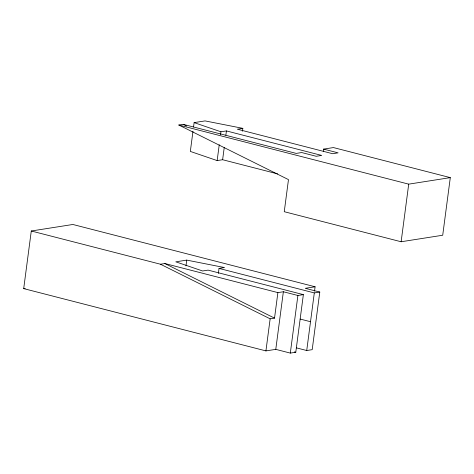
<?xml version="1.0" encoding="UTF-8"?>
<svg xmlns="http://www.w3.org/2000/svg" width="474" height="474" viewBox="0 0 474 474"><rect width="100%" height="100%" fill="white"/><g stroke="black" fill="none" stroke-linecap="round" stroke-linejoin="round"><path stroke-width="0.71" d="M218.372 273.457L219.035 268.414L224.504 267.555L186.738 260.108L175.795 261.826L202.617 270.986L208.092 270.127L303.366 294.632L295.782 352.241L290.313 353.094L275.779 349.362L265.926 350.902L23.7 288.613L31.284 231.004L72.872 224.48L315.097 286.776L314.523 291.149M192.983 131.262L190.329 151.425L217.151 160.585L222.626 159.726L277.646 173.875M193.552 126.937L194.121 122.618L205.064 120.906L242.836 128.347L242.457 131.233M185.98 265.867L186.738 260.108M217.151 160.585L219.237 144.742M220.564 134.663L220.943 131.784L226.418 130.925L321.692 155.425L316.223 156.284L301.689 152.545L296.214 153.404L183.177 124.336L178.799 125.023L288.476 179.616L284.252 211.7L401.128 241.758L442.716 235.234L450.3 177.626L333.423 147.568L323.576 149.114L323.286 151.301M222.626 159.726L224.238 147.485M225.849 135.244L226.418 130.925M265.926 350.902L270.15 318.818L160.473 264.225L31.284 231.004M270.15 318.818L274.529 318.131L277.888 292.612L283.363 291.753L297.897 295.486L303.366 294.632M275.779 349.362L283.363 291.753M290.313 353.094L297.897 295.486M306.725 350.523L314.309 292.914L319.784 292.055L312.2 349.664L306.725 350.523L296.345 347.851M401.128 241.758L408.712 184.149L450.3 177.626M242.836 128.347L237.361 129.206L332.635 153.712L338.11 152.853L323.576 149.114M160.473 264.225L164.851 263.538L277.888 292.612M23.7 288.613L25.158 288.382M315.097 286.776L305.25 288.316L319.784 292.055M178.799 125.023L408.712 184.149M219.035 268.414L314.309 292.914M300.137 319.049L310.517 321.716M294.395 351.886L295.782 352.241M194.121 122.618L220.943 131.784M183.177 124.336L186.478 125.977M164.851 263.538L274.529 318.131"/></g></svg>
